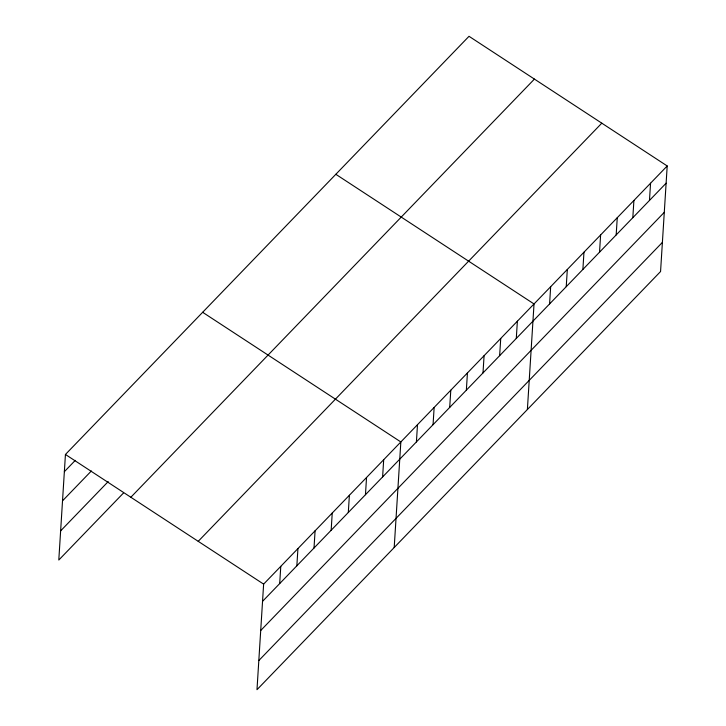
<?xml version="1.0" encoding="UTF-8"?>
<svg xmlns="http://www.w3.org/2000/svg" width="726" height="726" viewBox="0 0 726 726"><rect width="100%" height="100%" fill="white"/><g stroke="black" fill="none" stroke-linecap="round" stroke-linejoin="round"><path stroke-width="1.09" d="M667.203 165.964L263.629 584.121L256.986 689.7L660.56 271.533L667.203 165.964L469.014 36.3L65.44 454.467L58.797 560.036L123.502 492.99M279.701 583.577L280.78 566.353M296.852 565.808L297.932 548.584M314.004 548.03L315.084 530.806M331.156 530.261L332.236 513.037M348.308 512.483L349.387 495.268M365.459 494.715L366.539 477.49M382.611 476.946L383.691 459.721M394.2 547.522L400.843 441.952L202.654 312.289M416.406 441.925L417.495 424.701M433.059 424.674L434.139 407.449M449.703 407.422L450.792 390.198M466.355 390.171L467.435 372.955M482.999 372.928L484.079 355.704M499.642 355.676L500.731 338.452M516.295 338.425L517.375 321.201M527.385 409.528L534.027 303.958L335.829 174.294M549.591 303.931L550.671 286.706M566.235 286.679L567.324 269.455M582.887 269.428L583.967 252.212M599.531 252.185L600.611 234.961M616.174 234.934L617.263 217.709M632.827 217.682L633.907 200.458M649.471 200.43L650.56 183.215M64.36 471.682L75.268 460.375M62.518 500.84L91.367 470.956M60.63 530.878L108.192 481.601M130.843 497.256L534.418 79.089M198.225 541.333L601.8 123.175M262.549 601.346L666.123 183.188M260.716 630.504L664.281 212.337M258.828 660.542L662.393 242.384M65.44 454.467L263.629 584.121"/></g></svg>
